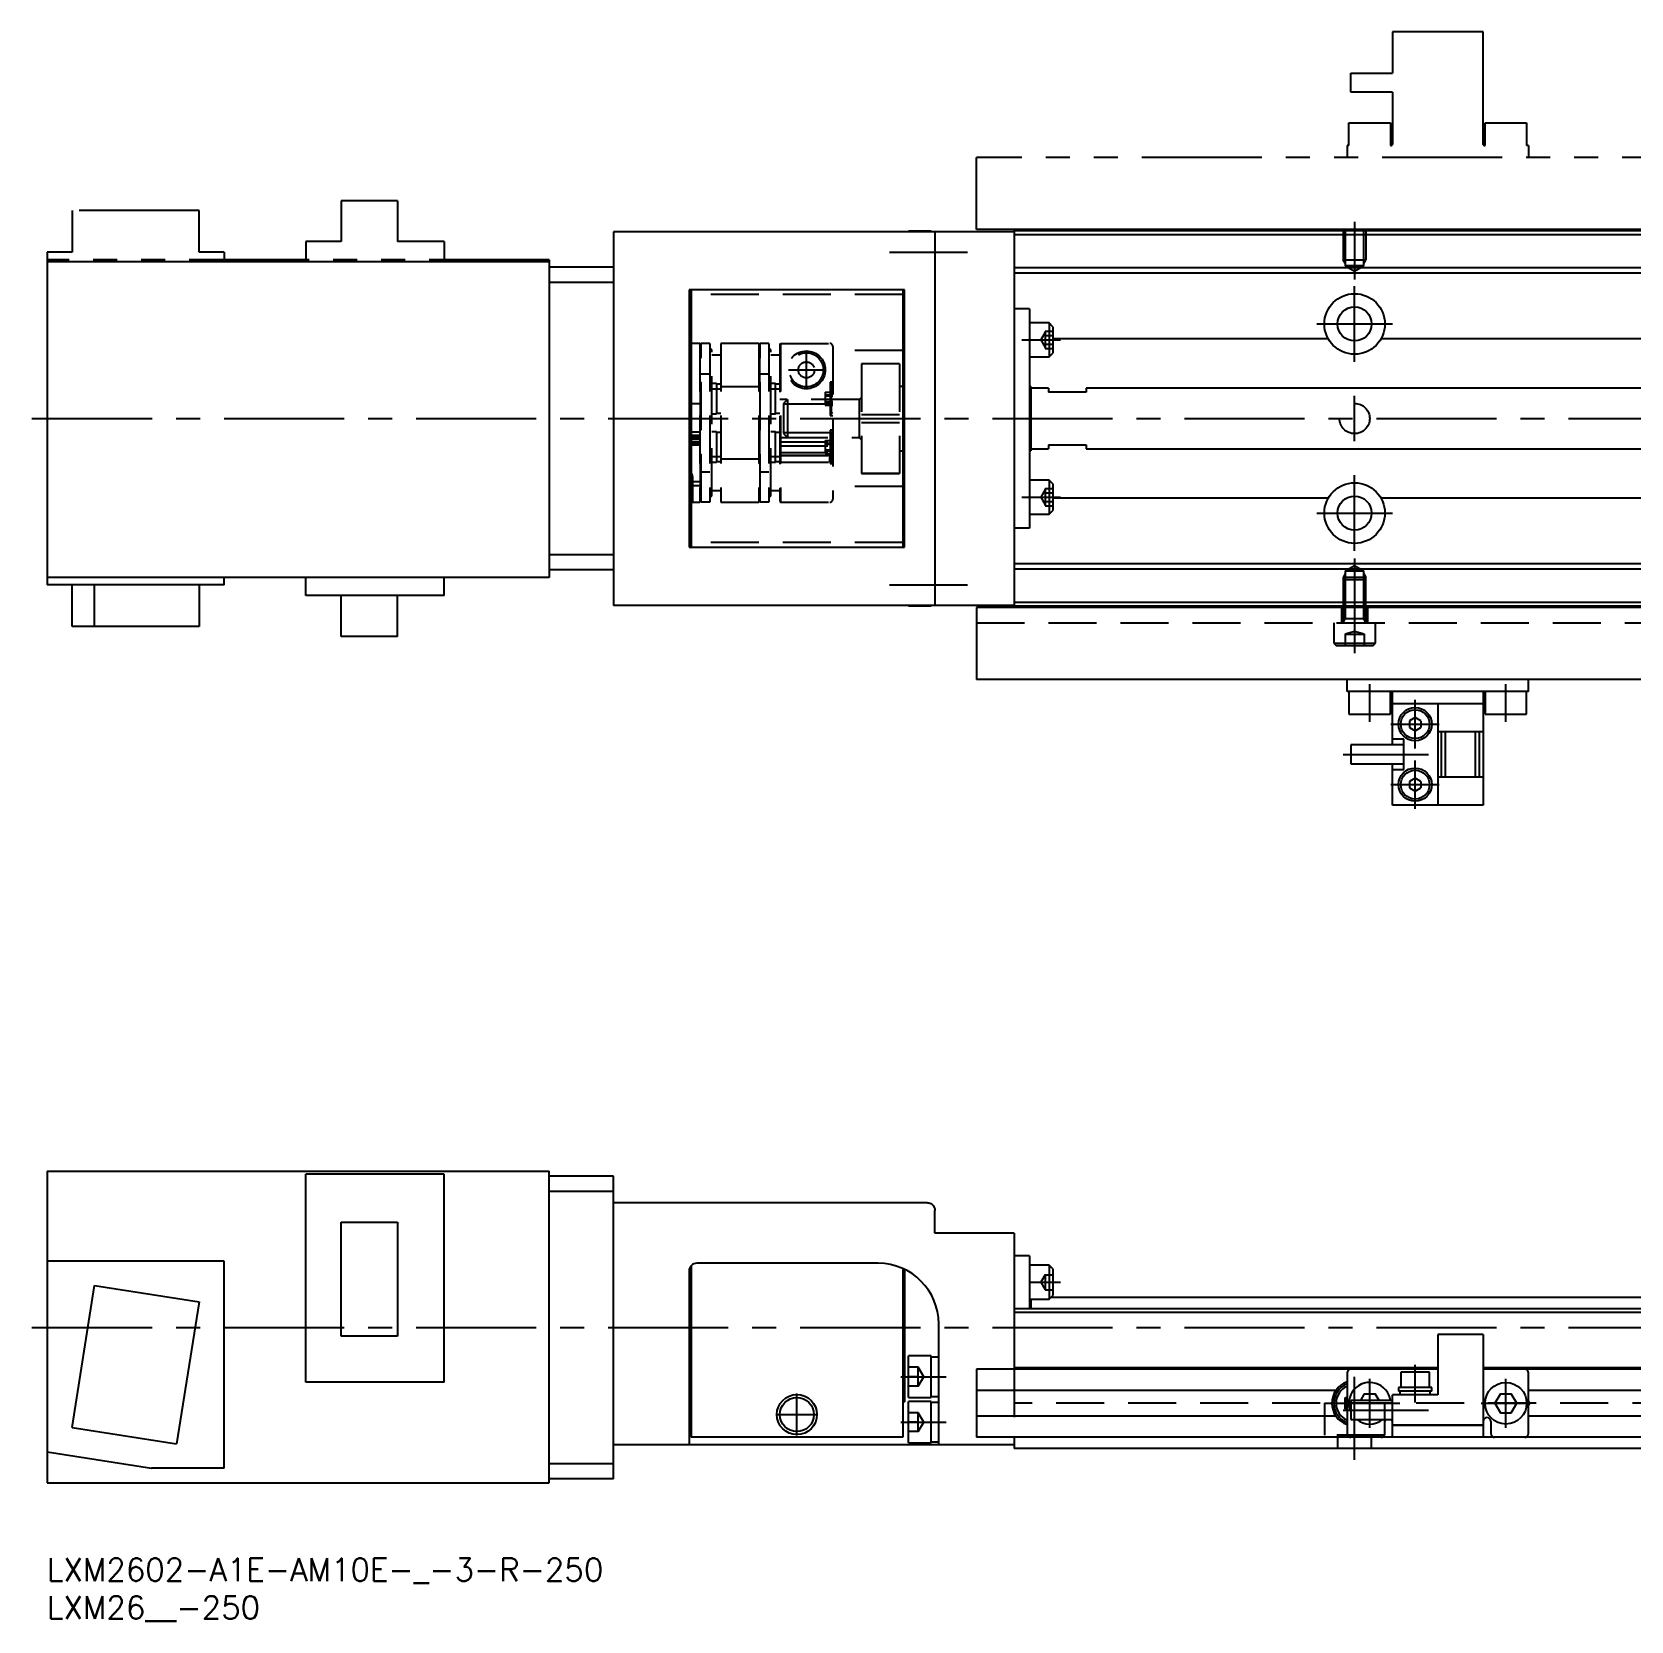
# Model space of a CAD drawing. Extents: x -2 to 443, y -8 to 266.
# Drawn here: x -2 to 209.5, y -8.3 to 201.8 of the extents above; entities that cross this region are included whole.
import ezdxf

# ---------------------------------------------------------------- set-up
doc = ezdxf.new("R2010")
doc.units = 0
doc.header["$LTSCALE"] = 0.5
for name, pattern in [('CENTER', [50.8, 31.75, -6.35, 6.35, -6.35]), ('DASHED', [19.05, 12.7, -6.35]), ('PHANTOM', [63.5, 31.75, -6.35, 6.35, -6.35, 6.35, -6.35])]:
    doc.linetypes.add(name, pattern=pattern)
for name, color, linetype in [('MSM_CENTER', 1, 'CENTER'), ('MSM_CONTINUOUS', 7, 'CONTINUOUS'), ('MSM_DASHED', 4, 'DASHED'), ('MSM_IMAGINARY', 6, 'PHANTOM'), ('MSM_PART_NUMBER', 7, 'CONTINUOUS')]:
    doc.layers.add(name, color=color, linetype=linetype)
doc.styles.get("Standard").update_dxf_attribs({"font": 'txt.shx', "height": 3, "bigfont": 'bigfont.shx'})

# ---------------------------------------------------------------- blocks, each defined once
blk = doc.blocks.new('*U8')
at = {"layer": 'MSM_PART_NUMBER'}
blk.add_text('LXM2602-A1E-AM10E-_-3-R-250', height=3, dxfattribs=at).set_placement((0, -3))
blk = doc.blocks.new('*U9')
at = {"layer": 'MSM_PART_NUMBER'}
blk.add_text('LXM26__-250', height=3, dxfattribs=at).set_placement((0, -8))

msp = doc.modelspace()

# ---------------------------------------------------------------- linework, layer by layer
at = {"layer": 'MSM_CENTER'}
for p, q in [((172.9, 176.68), (172.9, 169.05)), ((111.4, 172.68), (121.71, 172.68)), ((172.9, 158.18), (172.9, 168.18)), ((167.9, 163.18), (177.9, 163.18)), ((128.9, 161.07), (134, 161.07)), ((100.4, 154.75), (100.4, 159.48)), ((98.04, 157.11), (102.76, 157.11)), ((172.9, 147.68), (172.9, 153.68)), ((-2, 150.68), (389.9, 150.68)), ((172.9, 133.18), (172.9, 143.18)), ((128.9, 140.29), (134, 140.29)), ((167.9, 138.18), (177.9, 138.18)), ((172.9, 132.19), (172.9, 119.68)), ((111.4, 128.68), (121.71, 128.68)), ((174.9, 110.58), (174.9, 115.58)), ((192.9, 110.58), (192.9, 115.58)), ((180.9, 107.08), (180.9, 113.48)), ((177.7, 110.28), (184.1, 110.28)), ((171.4, 106.28), (182.65, 106.28)), ((180.9, 99.08), (180.9, 105.48)), ((177.7, 102.28), (184.1, 102.28)), ((129.9, 36.5), (134, 36.5)), ((-2, 30.5), (389.9, 30.5)), ((180.9, 20.6), (180.9, 25.6)), ((112.9, 24), (118.9, 24)), ((172.9, 13), (172.9, 24)), ((174.9, 17.25), (174.9, 23.75)), ((192.9, 17.25), (192.9, 23.75)), ((99.15, 16.22), (99.15, 21.78)), ((168.9, 20.5), (178.9, 20.5)), ((171.4, 19.6), (182.65, 19.6)), ((189.65, 20.5), (196.15, 20.5)), ((96.37, 19), (101.93, 19)), ((112.9, 18), (118.9, 18))]:
    msp.add_line(p, q, dxfattribs=at)
at = {"layer": 'MSM_CONTINUOUS'}
for p, q in [((127.9, 175.68), (127.9, 125.68)), ((377.9, 175.68), (127.9, 175.68)), ((127.9, 175.38), (74.9, 175.38)), ((74.9, 175.38), (74.9, 125.98)), ((113.9, 175.38), (113.9, 175.43)), ((116.9, 175.43), (113.9, 175.43)), ((116.9, 175.38), (116.9, 175.43)), ((117.4, 175.38), (117.4, 125.98)), ((377.9, 175.48), (127.9, 175.48)), ((377.9, 174.98), (127.9, 174.98)), ((66.4, 171.38), (0, 171.38)), ((0, 171.38), (0, 128.68)), ((66.4, 171.38), (66.4, 129.68)), ((74.9, 170.68), (66.4, 170.68)), ((222.9, 170.58), (127.9, 170.58)), ((222.9, 169.88), (127.9, 169.88)), ((74.9, 168.68), (66.4, 168.68)), ((84.9, 167.68), (84.9, 133.68)), ((113.4, 167.68), (84.9, 167.68)), ((84.9, 167.08), (85.15, 167.08)), ((85.15, 167.68), (85.15, 133.68)), ((113.15, 167.68), (113.15, 133.68)), ((113.15, 167.08), (113.4, 167.08)), ((113.4, 133.68), (113.4, 167.68)), ((129.9, 165.18), (127.9, 165.18)), ((129.9, 165.18), (129.9, 136.18)), ((132.5, 163.32), (129.9, 163.32)), ((132.5, 163.32), (132.5, 158.82)), ((133, 162.82), (132.5, 163.32)), ((133, 162.82), (133, 159.32)), ((169.41, 161.22), (133, 161.22)), ((222.9, 161.22), (176.39, 161.22)), ((85.15, 159.68), (84.9, 159.68)), ((113.4, 159.68), (113.15, 159.68)), ((129.9, 158.82), (132.5, 158.82)), ((132.5, 158.82), (133, 159.32)), ((113.4, 154.93), (113.15, 154.93)), ((130.1, 154.93), (129.9, 154.93)), ((130.1, 154.93), (130.1, 146.43)), ((132.4, 154.68), (130.1, 154.68)), ((132.4, 154.68), (132.4, 154.18)), ((137.4, 154.68), (137.4, 154.18)), ((215.9, 154.68), (137.4, 154.68)), ((137.4, 154.18), (132.4, 154.18)), ((113.15, 146.43), (113.4, 146.43)), ((129.9, 146.43), (130.1, 146.43)), ((130.1, 146.68), (132.4, 146.68)), ((132.4, 147.18), (137.4, 147.18)), ((132.4, 147.18), (132.4, 146.68)), ((137.4, 147.18), (137.4, 146.68)), ((137.4, 146.68), (215.9, 146.68)), ((85.15, 141.68), (84.9, 141.68)), ((113.4, 141.68), (113.15, 141.68)), ((132.5, 142.54), (129.9, 142.54)), ((132.5, 142.54), (132.5, 138.04)), ((133, 142.04), (132.5, 142.54)), ((133, 142.04), (133, 138.54)), ((169.41, 140.14), (133, 140.14)), ((222.9, 140.14), (176.39, 140.14)), ((129.9, 138.04), (132.5, 138.04)), ((132.5, 138.04), (133, 138.54)), ((129.9, 136.18), (127.9, 136.18)), ((84.9, 134.28), (85.15, 134.28)), ((84.9, 133.68), (113.4, 133.68)), ((113.15, 134.28), (113.4, 134.28)), ((74.9, 132.68), (66.4, 132.68)), ((222.9, 131.48), (127.9, 131.48)), ((66.4, 129.68), (0, 129.68)), ((23.4, 128.68), (23.4, 129.68)), ((34.2, 127.28), (34.2, 129.68)), ((52.5, 127.28), (52.5, 129.68)), ((74.9, 130.68), (66.4, 130.68)), ((222.9, 130.78), (127.9, 130.78)), ((23.4, 128.68), (0, 128.68)), ((3.3, 123.18), (3.3, 128.68)), ((6.27, 123.18), (6.27, 128.68)), ((20.1, 128.68), (20.1, 123.18)), ((52.5, 127.28), (34.2, 127.28)), ((38.88, 121.88), (38.88, 127.28)), ((46.33, 121.88), (46.33, 127.28)), ((127.9, 125.98), (74.9, 125.98)), ((113.9, 125.93), (113.9, 125.98)), ((113.9, 125.93), (116.9, 125.93)), ((116.9, 125.93), (116.9, 125.98)), ((122.9, 125.68), (122.9, 116.18)), ((248.9, 125.68), (122.9, 125.68)), ((248.9, 126.38), (127.9, 126.38)), ((248.9, 125.88), (127.9, 125.88)), ((20.1, 123.18), (3.3, 123.18)), ((46.33, 121.88), (38.88, 121.88)), ((248.9, 116.18), (122.9, 116.18)), ((171.9, 114.58), (171.9, 116.18)), ((195.9, 114.58), (171.9, 114.58)), ((172.15, 114.58), (172.15, 111.58)), ((177.65, 111.58), (177.65, 114.58)), ((177.9, 107.53), (177.9, 114.45)), ((189.9, 114.45), (189.9, 99.58)), ((190.15, 114.58), (190.15, 111.58)), ((195.65, 111.58), (195.65, 114.58)), ((195.9, 114.58), (195.9, 116.18)), ((189.9, 112.98), (177.9, 112.98)), ((183.9, 112.98), (183.9, 99.58)), ((172.15, 111.58), (177.65, 111.58)), ((180.9, 111.15), (180.15, 110.71)), ((180.15, 110.71), (180.15, 109.85)), ((181.65, 110.71), (180.9, 111.15)), ((181.65, 110.71), (181.65, 109.85)), ((190.15, 111.58), (195.65, 111.58)), ((179.4, 108.28), (177.9, 108.28)), ((179.4, 104.28), (179.4, 108.28)), ((180.15, 109.85), (180.9, 109.41)), ((180.9, 109.41), (181.65, 109.85)), ((189.9, 109.28), (183.9, 109.28)), ((184.4, 103.28), (184.4, 109.28)), ((184.9, 103.28), (184.9, 109.28)), ((188.9, 103.28), (188.9, 109.28)), ((189.4, 103.28), (189.4, 109.28)), ((172.4, 107.53), (172.4, 105.03)), ((179.4, 107.53), (172.4, 107.53)), ((172.4, 105.03), (179.4, 105.03)), ((177.9, 99.58), (177.9, 105.03)), ((177.9, 104.28), (179.4, 104.28)), ((180.9, 103.15), (180.15, 102.71)), ((180.15, 102.71), (180.15, 101.85)), ((180.15, 101.85), (180.9, 101.41)), ((181.65, 102.71), (180.9, 103.15)), ((180.9, 101.41), (181.65, 101.85)), ((181.65, 102.71), (181.65, 101.85)), ((189.9, 103.28), (183.9, 103.28)), ((189.9, 99.58), (177.9, 99.58)), ((0, 51.2), (66.4, 51.2)), ((0, 51.2), (0, 10)), ((34.2, 23.3), (34.2, 50.8)), ((52.5, 50.8), (34.2, 50.8)), ((52.5, 23.3), (52.5, 50.8)), ((66.4, 10), (66.4, 51.2)), ((74.9, 50.5), (66.4, 50.5)), ((74.9, 10.5), (74.9, 50.5)), ((74.9, 48.5), (66.4, 48.5)), ((116.4, 47), (74.9, 47)), ((116.4, 47), (116.41, 47)), ((116.41, 47), (116.61, 46.98)), ((116.61, 46.98), (116.85, 46.89)), ((116.85, 46.89), (117.07, 46.74)), ((117.07, 46.74), (117.21, 46.59)), ((117.21, 46.59), (117.32, 46.4)), ((38.88, 44.45), (46.33, 44.45)), ((38.88, 29.35), (38.88, 44.45)), ((46.33, 44.45), (46.33, 29.35)), ((117.32, 46.4), (117.38, 46.22)), ((117.38, 46.22), (117.4, 46)), ((117.4, 43), (117.4, 46)), ((127.9, 43), (117.4, 43)), ((127.9, 43), (127.9, 25)), ((23.4, 39.3), (0, 39.3)), ((23.4, 11.9), (23.4, 39.3)), ((85.15, 38.66), (85.15, 16)), ((109.9, 39), (85.9, 39)), ((113.15, 38.31), (113.15, 16)), ((113.4, 38.19), (113.4, 20.7)), ((129.9, 40), (127.9, 40)), ((129.9, 40), (129.9, 33)), ((132.5, 38.75), (129.9, 38.75)), ((133, 38.25), (132.5, 38.75)), ((132.5, 38.75), (132.5, 34.25)), ((133, 38.25), (133, 34.75)), ((3.3, 17.31), (6.27, 36.08)), ((6.27, 36.08), (20.1, 33.89)), ((84.9, 38), (84.9, 15)), ((20.1, 33.89), (17.13, 15.12)), ((113.4, 34.75), (113.15, 34.75)), ((129.9, 34.25), (132.5, 34.25)), ((130.1, 34.25), (130.1, 33)), ((132.5, 34.25), (133, 34.75)), ((215.9, 34.5), (132.75, 34.5)), ((248.9, 33), (127.9, 33)), ((248.9, 32.5), (127.9, 32.5)), ((117.9, 15), (117.9, 31)), ((46.33, 29.35), (38.88, 29.35)), ((183.9, 29.6), (183.9, 21.6)), ((189.9, 29.6), (183.9, 29.6)), ((189.9, 29.6), (189.9, 16)), ((113.15, 26.25), (113.4, 26.25)), ((113.9, 21.25), (113.9, 26.75)), ((116.9, 26.75), (113.9, 26.75)), ((116.9, 21.25), (116.9, 26.75)), ((117.9, 26.6), (116.9, 26.6)), ((52.5, 23.3), (34.2, 23.3)), ((183.9, 25), (122.9, 25)), ((122.9, 25), (122.9, 16)), ((183.9, 25.2), (127.9, 25.2)), ((171.9, 24.5), (171.9, 16.5)), ((179, 24.6), (179, 22.6)), ((182.8, 24.6), (179, 24.6)), ((182.8, 22.6), (182.8, 24.6)), ((252.9, 25.2), (189.9, 25.2)), ((252.9, 25), (189.9, 25)), ((195.9, 16.5), (195.9, 24.5)), ((113.9, 21.25), (116.9, 21.25)), ((116.9, 21.4), (117.9, 21.4)), ((170.43, 22.2), (122.9, 22.2)), ((171.65, 21.22), (171.9, 21.37)), ((171.65, 19.78), (171.65, 21.22)), ((174.18, 21.75), (173.66, 20.85)), ((174.18, 21.75), (175.62, 21.75)), ((176.14, 20.85), (175.62, 21.75)), ((183.9, 21.6), (177.9, 21.6)), ((177.9, 16), (177.9, 21.6)), ((178.7, 22.6), (178.7, 22.1)), ((183.1, 22.6), (178.7, 22.6)), ((183.1, 22.1), (178.7, 22.1)), ((178.9, 22.1), (178.9, 21.6)), ((182.9, 21.6), (182.9, 22.1)), ((183.1, 22.1), (183.1, 22.6)), ((192.18, 21.75), (191.46, 20.5)), ((192.18, 21.75), (193.62, 21.75)), ((194.34, 20.5), (193.62, 21.75)), ((240.9, 22.2), (195.9, 22.2)), ((84.9, 20.7), (85.15, 20.7)), ((113.15, 20.7), (113.4, 20.7)), ((113.9, 15.25), (113.9, 20.75)), ((116.9, 20.75), (113.9, 20.75)), ((116.9, 15.25), (116.9, 20.75)), ((117.9, 20.6), (116.9, 20.6)), ((171.9, 19.63), (171.65, 19.78)), ((171.9, 20.8), (171.72, 20.5)), ((171.72, 20.5), (171.9, 20.2)), ((177.9, 20.85), (172.4, 20.85)), ((172.4, 20.85), (172.4, 18.35)), ((191.46, 20.5), (192.18, 19.25)), ((192.18, 19.25), (193.62, 19.25)), ((193.62, 19.25), (194.34, 20.5)), ((196.08, 20.5), (195.9, 20.8)), ((195.9, 20.2), (196.08, 20.5)), ((3.3, 17.31), (17.13, 15.12)), ((170.43, 18.8), (122.9, 18.8)), ((172.4, 18.35), (177.9, 18.35)), ((176.9, 16.5), (176.9, 18.1)), ((177.9, 17.65), (189.9, 17.65)), ((177.9, 17.6), (189.9, 17.6)), ((177.95, 17.65), (177.95, 17.6)), ((189.85, 17.65), (189.85, 17.6)), ((190.9, 18.1), (190.9, 16.5)), ((240.9, 18.8), (195.9, 18.8)), ((127.9, 15), (74.9, 15)), ((113.15, 16), (85.15, 16)), ((113.9, 15.25), (116.9, 15.25)), ((116.9, 15.4), (117.9, 15.4)), ((382.9, 16), (122.9, 16)), ((127.9, 16), (127.9, 14.5)), ((0, 14.09), (13.82, 11.9)), ((377.9, 14.5), (127.9, 14.5)), ((23.4, 11.9), (13.82, 11.9)), ((74.9, 12.5), (66.4, 12.5)), ((0, 10), (66.4, 10)), ((74.9, 10.5), (66.4, 10.5))]:
    msp.add_line(p, q, dxfattribs=at)
for centre, radius in [((172.9, 163.18), 4), ((172.9, 163.18), 2.25), ((172.9, 138.18), 4), ((172.9, 138.18), 2.25), ((180.9, 110.28), 2.2), ((180.9, 110.28), 1.9), ((180.9, 102.28), 2.2), ((180.9, 102.28), 1.9), ((99.15, 19), 2.65), ((99.15, 19), 2.25), ((192.9, 20.5), 2.75)]:
    msp.add_circle(centre, radius, dxfattribs=at)
for centre, radius, start, end in [((177.64, 114.27), 0.311, 34.723, 88.9034), ((190.16, 114.26), 0.318, 91.7128, 144.6608), ((85.9, 38), 1, 90, 180), ((109.9, 31), 8, 0, 90), ((172.9, 20.5), 3, 109.4712, 250.5288), ((172.4, 24.5), 0.5, 90, 180), ((195.4, 24.5), 0.5, 0, 90), ((172.9, 20.5), 2.75, 111.3237, 248.6763), ((172.9, 20.5), 2.45, 114.0895, 245.9105), ((172.9, 20.5), 1.25, 143.1301, 216.8699), ((174.9, 20.5), 2.75, 7.312, 204.62), ((174.9, 20.5), 2.75, 231.4273, 308.5727), ((177.4, 18.1), 0.5, 150, 180), ((177.4, 18.1), 0.5, 0, 30), ((190.4, 18.1), 0.5, 0, 180), ((172.4, 16.5), 0.5, 180, 270), ((176.4, 16.5), 0.5, 270, 0), ((191.4, 16.5), 0.5, 180, 270), ((195.4, 16.5), 0.5, 270, 0)]:
    msp.add_arc(centre, radius, start, end, dxfattribs=at)
at = {"layer": 'MSM_DASHED'}
for p, q in [((171.4, 175.68), (171.4, 171.68)), ((171.67, 175.68), (171.67, 170.88)), ((174.13, 170.88), (174.13, 175.68)), ((174.4, 175.68), (174.4, 171.68)), ((171.4, 171.68), (174.4, 171.68)), ((171.67, 171.21), (171.4, 171.68)), ((174.13, 171.21), (174.4, 171.68)), ((171.67, 170.88), (172.9, 170.17)), ((174.13, 170.88), (171.67, 170.88)), ((172.9, 170.17), (174.13, 170.88)), ((113.15, 167.08), (85.15, 167.08)), ((132, 162.07), (131.42, 161.07)), ((131.42, 161.07), (132, 160.07)), ((132, 162.23), (133, 162.23)), ((132, 162.23), (132, 159.92)), ((132, 161.65), (133, 161.65)), ((85.15, 159.68), (84.9, 159.68)), ((86.3, 160.61), (85.15, 160.61)), ((86.3, 160.61), (86.3, 139.61)), ((86.4, 160.51), (86.3, 160.61)), ((86.5, 160.61), (86.4, 160.51)), ((86.4, 139.71), (86.4, 160.51)), ((86.5, 139.62), (86.5, 160.61)), ((87.65, 160.61), (86.5, 160.61)), ((87.65, 160.61), (87.65, 139.62)), ((87.9, 159.81), (87.65, 159.81)), ((87.9, 140.41), (87.9, 159.81)), ((89.1, 159.07), (87.9, 159.07)), ((94.1, 160.61), (89.1, 160.61)), ((89.1, 160.61), (89.1, 139.61)), ((94.2, 160.51), (94.1, 160.61)), ((94.1, 160.61), (94.1, 139.61)), ((94.3, 160.61), (94.2, 160.51)), ((94.2, 160.51), (94.2, 139.71)), ((94.3, 139.62), (94.3, 160.61)), ((95.45, 160.61), (94.3, 160.61)), ((95.45, 160.61), (95.45, 139.62)), ((95.7, 159.81), (95.45, 159.81)), ((95.7, 140.41), (95.7, 159.81)), ((96.9, 159.07), (95.7, 159.07)), ((96.9, 160.51), (97, 160.61)), ((96.9, 160.51), (96.9, 139.71)), ((97, 160.61), (97, 139.61)), ((97, 160.61), (103.5, 160.61)), ((103.9, 160.21), (103.9, 140.01)), ((113.15, 159.68), (103.9, 159.68)), ((132, 160.49), (133, 160.49)), ((132, 159.92), (133, 159.92)), ((86.4, 156.49), (86.5, 156.59)), ((86.5, 156.59), (87.65, 156.59)), ((94.2, 156.49), (94.3, 156.59)), ((94.3, 156.59), (95.45, 156.59)), ((107.7, 157.93), (107.7, 143.43)), ((112.7, 157.93), (107.7, 157.93)), ((112.7, 157.91), (107.7, 157.91)), ((112.7, 157.93), (112.7, 143.43)), ((87.9, 155.11), (87.65, 155.11)), ((88.5, 155.3), (87.9, 155.3)), ((87.9, 154.62), (89.1, 154.62)), ((88.5, 155.3), (88.5, 151.3)), ((89.1, 155.2), (88.5, 155.2)), ((94.2, 154.86), (89.1, 154.86)), ((95.7, 155.11), (95.45, 155.11)), ((96.3, 155.3), (95.7, 155.3)), ((95.7, 154.62), (96.9, 154.62)), ((96.3, 151.3), (96.3, 155.3)), ((96.9, 155.2), (96.3, 155.2)), ((103.9, 155.5), (103.55, 155.5)), ((103.55, 155.5), (103.55, 151.1)), ((103.7, 155.3), (103.55, 155.3)), ((103.9, 155.1), (103.7, 155.3)), ((103.7, 155.3), (103.7, 151.3)), ((113.15, 154.93), (112.7, 154.93)), ((86.4, 152.61), (85.15, 152.61)), ((107.4, 153.18), (96.9, 153.18)), ((103.9, 152.58), (96.9, 152.58)), ((97.9, 153.18), (97.4, 152.68)), ((97.4, 152.68), (97.4, 148.68)), ((97.9, 153.18), (97.9, 148.18)), ((102.9, 154.17), (103.9, 154.17)), ((102.9, 154.17), (102.9, 152.44)), ((102.9, 153.8), (103.9, 153.8)), ((102.9, 153.67), (103.9, 153.67)), ((102.9, 152.94), (103.9, 152.94)), ((102.9, 152.81), (103.9, 152.81)), ((102.9, 152.44), (103.9, 152.44)), ((107.7, 153.48), (107.4, 153.18)), ((107.4, 153.18), (107.4, 148.18)), ((87.9, 151.3), (88.5, 151.3)), ((88.5, 151.4), (89.1, 151.4)), ((95.7, 151.3), (96.3, 151.3)), ((96.3, 151.4), (96.9, 151.4)), ((103.55, 151.3), (103.7, 151.3)), ((103.55, 151.1), (103.9, 151.1)), ((103.7, 151.3), (103.9, 151.5)), ((107.7, 151.23), (112.7, 151.23)), ((112.7, 150.13), (107.7, 150.13)), ((86.4, 148.88), (85.15, 148.88)), ((85.15, 148.48), (86.4, 148.48)), ((85.15, 148.24), (86.3, 148.24)), ((86.3, 148.24), (86.4, 148.26)), ((88.5, 148.92), (87.9, 148.92)), ((88.5, 148.92), (88.5, 144.92)), ((89.1, 148.82), (88.5, 148.82)), ((96.3, 148.92), (95.7, 148.92)), ((96.3, 144.92), (96.3, 148.92)), ((96.9, 148.82), (96.3, 148.82)), ((103.9, 148.78), (96.9, 148.78)), ((96.9, 148.18), (107.4, 148.18)), ((97.4, 148.68), (97.9, 148.18)), ((103.9, 149.12), (103.55, 149.12)), ((103.55, 149.12), (103.55, 144.72)), ((103.7, 148.92), (103.55, 148.92)), ((103.9, 148.72), (103.7, 148.92)), ((103.7, 148.92), (103.7, 144.92)), ((107.4, 148.18), (107.7, 147.88)), ((86.4, 147.97), (85.15, 147.97)), ((86.4, 147.9), (85.15, 147.9)), ((85.15, 147.61), (86.4, 147.61)), ((86.3, 147.27), (85.15, 147.27)), ((85.15, 147.21), (86.4, 147.21)), ((86.4, 147.29), (86.3, 147.27)), ((96.9, 147.61), (103.9, 147.61)), ((96.9, 147.08), (103.9, 147.08)), ((96.9, 146.19), (103.9, 146.19)), ((102.9, 147.79), (103.9, 147.79)), ((102.9, 147.79), (102.9, 146.06)), ((102.9, 147.42), (103.9, 147.42)), ((102.9, 147.29), (103.9, 147.29)), ((102.9, 146.56), (103.9, 146.56)), ((102.9, 146.43), (103.9, 146.43)), ((102.9, 146.06), (103.9, 146.06)), ((112.7, 146.43), (113.15, 146.43)), ((87.65, 145.11), (87.9, 145.11)), ((89.1, 145.61), (87.9, 145.61)), ((87.9, 144.92), (88.5, 144.92)), ((88.5, 145.02), (89.1, 145.02)), ((89.1, 145.36), (94.2, 145.36)), ((95.45, 145.11), (95.7, 145.11)), ((96.9, 145.61), (95.7, 145.61)), ((95.7, 144.92), (96.3, 144.92)), ((96.3, 145.02), (96.9, 145.02)), ((97, 145.8), (96.9, 145.84)), ((96.9, 145.78), (103.9, 145.78)), ((96.9, 144.95), (97, 144.91)), ((103.5, 145.8), (97, 145.8)), ((97, 144.91), (103.5, 144.91)), ((103.5, 144.91), (103.5, 145.8)), ((103.55, 144.92), (103.7, 144.92)), ((103.55, 144.72), (103.9, 144.72)), ((103.7, 144.92), (103.9, 145.12)), ((85.15, 141.68), (84.9, 141.68)), ((86.3, 142.33), (85.15, 142.33)), ((85.15, 141.82), (86.3, 141.82)), ((85.4, 139.72), (85.4, 142.76)), ((86.4, 142.41), (86.3, 142.33)), ((86.3, 141.82), (86.4, 141.9)), ((86.4, 143.74), (86.5, 143.63)), ((86.5, 143.63), (87.65, 143.63)), ((94.2, 143.74), (94.3, 143.63)), ((94.3, 143.63), (95.45, 143.63)), ((113.15, 141.68), (103.9, 141.68)), ((107.7, 143.45), (112.7, 143.45)), ((107.7, 143.43), (112.7, 143.43)), ((85.17, 139.61), (86.3, 139.61)), ((86.3, 139.61), (86.4, 139.71)), ((86.5, 139.62), (86.4, 139.72)), ((87.65, 139.62), (86.5, 139.62)), ((87.65, 140.41), (87.9, 140.41)), ((87.9, 141.16), (89.1, 141.16)), ((89.1, 139.61), (94.1, 139.61)), ((94.1, 139.61), (94.2, 139.71)), ((94.3, 139.62), (94.2, 139.72)), ((95.45, 139.62), (94.3, 139.62)), ((95.45, 140.41), (95.7, 140.41)), ((95.7, 141.16), (96.9, 141.16)), ((96.9, 139.71), (97, 139.61)), ((97, 139.61), (103.5, 139.61)), ((132, 141.29), (131.42, 140.29)), ((131.42, 140.29), (132, 139.29)), ((132, 141.44), (133, 141.44)), ((132, 141.44), (132, 139.13)), ((132, 140.86), (133, 140.86)), ((132, 139.71), (133, 139.71)), ((132, 139.13), (133, 139.13)), ((113.15, 134.28), (85.15, 134.28)), ((172.9, 131.19), (171.67, 130.48)), ((174.13, 130.48), (172.9, 131.19)), ((171.67, 130.15), (171.4, 129.68)), ((171.4, 129.68), (171.4, 123.68)), ((174.4, 129.68), (171.4, 129.68)), ((171.67, 129.68), (171.4, 129.41)), ((171.4, 129.41), (174.4, 129.41)), ((171.67, 130.48), (171.67, 124.18)), ((174.13, 130.48), (171.67, 130.48)), ((174.13, 124.18), (174.13, 130.48)), ((174.13, 130.15), (174.4, 129.68)), ((174.4, 129.41), (174.13, 129.68)), ((174.4, 123.68), (174.4, 129.68)), ((171.15, 125.68), (171.15, 123.68)), ((174.65, 123.68), (174.65, 125.68)), ((122.9, 123.68), (248.9, 123.68)), ((170.15, 123.68), (170.15, 120.98)), ((174.4, 124.18), (171.4, 124.18)), ((171.4, 123.68), (171.67, 124.18)), ((174.4, 123.68), (174.13, 124.18)), ((175.65, 120.98), (175.65, 123.68)), ((170.15, 120.98), (170.45, 120.68)), ((170.15, 120.98), (175.65, 120.98)), ((170.45, 120.68), (175.35, 120.68)), ((172.9, 122.51), (171.65, 122.18)), ((171.65, 122.18), (171.65, 120.68)), ((171.65, 122.18), (174.15, 122.18)), ((174.15, 122.18), (172.9, 122.51)), ((172.9, 122.18), (172.9, 120.68)), ((174.15, 122.18), (174.15, 120.68)), ((175.35, 120.68), (175.65, 120.98)), ((132, 37.5), (131.42, 36.5)), ((131.42, 36.5), (132, 35.5)), ((132, 37.5), (133, 37.5)), ((132, 37.5), (132, 35.5)), ((132, 36.5), (133, 36.5)), ((132, 35.5), (133, 35.5)), ((115.2, 25.25), (113.9, 25.25)), ((115.2, 24), (113.9, 24)), ((115.2, 22.75), (115.2, 25.25)), ((115.92, 24), (115.2, 25.25)), ((115.2, 22.75), (115.92, 24)), ((127.9, 25), (127.9, 16)), ((115.2, 22.75), (113.9, 22.75)), ((115.2, 19.25), (113.9, 19.25)), ((115.2, 16.75), (115.2, 19.25)), ((115.92, 18), (115.2, 19.25)), ((377.9, 20.5), (127.9, 20.5)), ((168.9, 20.5), (168.9, 16.3)), ((176.9, 16.3), (176.9, 20.5)), ((115.2, 18), (113.9, 18)), ((115.2, 16.75), (115.92, 18)), ((115.2, 16.75), (113.9, 16.75)), ((176.9, 16.3), (168.9, 16.3)), ((170.65, 16.3), (170.65, 14.5)), ((175.15, 14.5), (175.15, 16.3))]:
    msp.add_line(p, q, dxfattribs=at)
for centre, radius in [((100.4, 157.11), 2.5), ((100.4, 157.11), 2.25), ((100.4, 157.11), 1.06), ((172.9, 150.68), 2)]:
    msp.add_circle(centre, radius, dxfattribs=at)
for centre, radius, start, end in [((103.5, 160.21), 0.4, 359.9744, 89.9823), ((103.54, 146.23), 0.437, 264.2291, 324.657), ((103.53, 145.37), 0.464, 266.2159, 322.6703), ((83.94, 142.76), 1.46, 326.0284, 33.9716), ((84.92, 139.55), 0.508, 19.5832, 63.2685), ((85.17, 140.17), 0.559, 267.7494, 286.9653), ((85.31, 139.72), 0.09, 286.1983, 357.7901), ((103.5, 140.01), 0.4, 270, 0)]:
    msp.add_arc(centre, radius, start, end, dxfattribs=at)
at = {"layer": 'MSM_IMAGINARY'}
for p, q in [((177.9, 201.78), (177.9, 196.33)), ((189.9, 201.78), (177.9, 201.78)), ((189.9, 186.91), (189.9, 201.78)), ((172.4, 193.83), (172.4, 196.33)), ((172.4, 196.33), (177.9, 196.33)), ((177.9, 193.83), (172.4, 193.83)), ((177.9, 193.83), (177.9, 186.91)), ((172.15, 189.78), (177.65, 189.78)), ((172.15, 186.78), (172.15, 189.78)), ((177.65, 189.78), (177.65, 186.78)), ((190.15, 189.78), (195.65, 189.78)), ((190.15, 186.78), (190.15, 189.78)), ((195.65, 189.78), (195.65, 186.78)), ((171.9, 186.78), (171.9, 185.18)), ((172.15, 186.78), (171.9, 186.78)), ((195.9, 186.78), (195.65, 186.78)), ((195.9, 186.78), (195.9, 185.18)), ((122.9, 175.68), (122.9, 185.18)), ((382.9, 185.18), (122.9, 185.18)), ((3.3, 178.18), (3.3, 172.68)), ((20.1, 178.18), (3.3, 178.18)), ((20.1, 172.68), (20.1, 178.18)), ((38.88, 179.48), (38.88, 174.08)), ((46.33, 179.48), (38.88, 179.48)), ((46.33, 179.48), (46.33, 174.08)), ((127.9, 175.68), (122.9, 175.68)), ((34.2, 174.08), (34.2, 171.68)), ((38.88, 174.08), (34.2, 174.08)), ((52.5, 174.08), (46.33, 174.08)), ((52.5, 174.08), (52.5, 171.68)), ((0, 172.68), (0, 171.38)), ((3.3, 172.68), (0, 172.68)), ((66.4, 171.68), (0, 171.68)), ((23.4, 172.68), (20.1, 172.68)), ((23.4, 172.68), (23.4, 171.68)), ((66.4, 171.68), (66.4, 171.38))]:
    msp.add_line(p, q, dxfattribs=at)
for centre, radius, start, end in [((177.7, 186.99), 0.214, 256.5646, 339.8089), ((190.1, 186.99), 0.213, 199.9844, 283.642)]:
    msp.add_arc(centre, radius, start, end, dxfattribs=at)

# ---------------------------------------------------------------- block references
at = {"layer": 'MSM_CONTINUOUS'}
for name in ['*U8', '*U9']:
    msp.add_blockref(name, (0, 0), dxfattribs=at)

doc.saveas('drawing.dxf')
